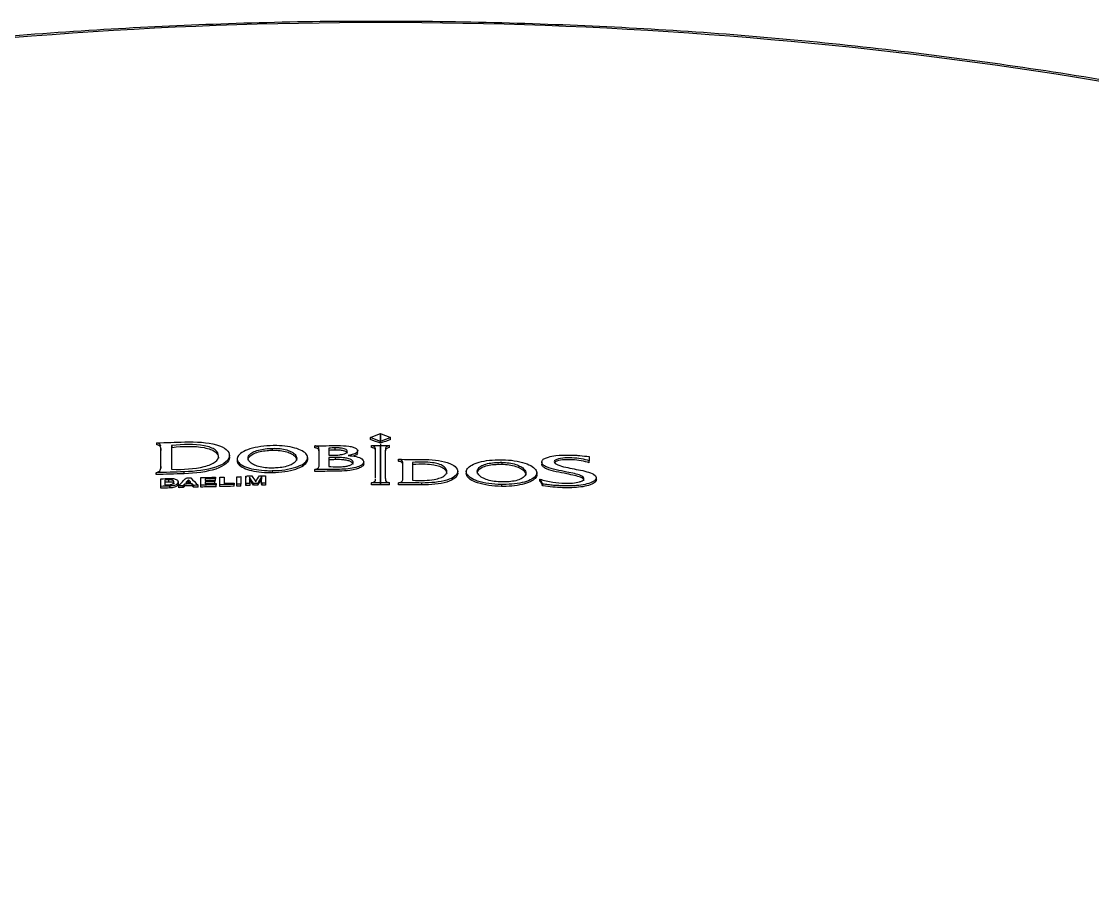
# Model space of a CAD drawing. Header units: millimetres. Extents: x 28 to 2974, y 8 to 3716.
# Drawn here: x 1153.4 to 1260.6, y 636.7 to 724.6 of the extents above; entities that cross this region are included whole.
import ezdxf

# ---------------------------------------------------------------- set-up
doc = ezdxf.new("R2010")
doc.units = ezdxf.units.MM
doc.layers.add('1LINE', color=7, linetype='CONTINUOUS')

msp = doc.modelspace()

# ---------------------------------------------------------------- linework, layer by layer
at = {"layer": '1LINE', "linetype": 'Continuous'}
for p, q in [((1189.35, 683.31), (1189.35, 683.12)), ((1166.97, 682.2), (1166.97, 682.39)), ((1168.49, 681.94), (1168.49, 682.12)), ((1182.78, 681.91), (1182.78, 682.1)), ((1182.78, 681.9), (1182.78, 682.09)), ((1188.34, 682.73), (1188.34, 682.92)), ((1188.44, 681.94), (1188.44, 682.13)), ((1188.44, 681.93), (1188.44, 682.12)), ((1189.35, 682.53), (1189.35, 682.35)), ((1189.35, 682.35), (1189.35, 682.53)), ((1189.35, 682.13), (1189.35, 681.94)), ((1190.27, 681.93), (1190.27, 682.12)), ((1190.37, 682.73), (1190.37, 682.92)), ((1167.36, 681.82), (1167.36, 681.63)), ((1178.55, 681.65), (1178.55, 681.84)), ((1183.2, 681.4), (1183.2, 681.59)), ((1184.83, 681.7), (1184.83, 681.89)), ((1188.86, 681.43), (1188.86, 681.62)), ((1175.01, 680.78), (1175.01, 680.6)), ((1182.07, 680.73), (1182.07, 680.91)), ((1183.2, 680.04), (1183.2, 680.23)), ((1184.86, 680.74), (1184.86, 680.93)), ((1191.17, 680.55), (1191.17, 680.74)), ((1191.17, 680.54), (1191.17, 680.73)), ((1201.49, 680.44), (1201.49, 680.25)), ((1210.26, 680.39), (1210.26, 680.58)), ((1166.9, 679.21), (1166.9, 679.4)), ((1169.7, 679.3), (1169.7, 679.49)), ((1171.37, 678.72), (1171.37, 678.91)), ((1173.26, 678.77), (1173.26, 678.96)), ((1174.97, 678.81), (1174.97, 679)), ((1175.86, 679.07), (1175.86, 678.88)), ((1177.45, 678.98), (1177.45, 678.79)), ((1177.84, 679.1), (1177.84, 678.92)), ((1178.52, 679.61), (1178.52, 679.42)), ((1182.78, 679.54), (1182.78, 679.73)), ((1182.78, 679.53), (1182.78, 679.72)), ((1197.94, 679.51), (1197.94, 679.32)), ((1205, 679.21), (1205, 679.4)), ((1167.36, 678.6), (1167.36, 678.79)), ((1167.36, 677.85), (1167.36, 678.03)), ((1168.17, 678.5), (1168.17, 678.69)), ((1168.25, 677.87), (1168.25, 678.06)), ((1169.16, 677.9), (1169.16, 678.09)), ((1169.6, 677.92), (1169.6, 678.1)), ((1169.74, 678.08), (1169.74, 678.26)), ((1170.13, 678.52), (1170.13, 678.7)), ((1170.5, 678.1), (1170.5, 678.29)), ((1170.63, 677.94), (1170.63, 678.13)), ((1171.1, 677.96), (1171.1, 678.15)), ((1171.37, 677.96), (1171.37, 678.15)), ((1172.76, 678.33), (1172.76, 678.52)), ((1172.85, 678.63), (1172.85, 678.81)), ((1172.9, 678), (1172.9, 678.19)), ((1173.26, 678.01), (1173.26, 678.2)), ((1174.71, 678.04), (1174.71, 678.23)), ((1174.97, 678.05), (1174.97, 678.24)), ((1175.39, 678.06), (1175.39, 678.25)), ((1175.87, 678.31), (1175.87, 678.12)), ((1176.26, 678.32), (1176.26, 678.13)), ((1176.64, 678.32), (1176.64, 678.14)), ((1177.06, 678.33), (1177.06, 678.15)), ((1177.46, 678.34), (1177.46, 678.15)), ((1177.84, 678.35), (1177.84, 678.16)), ((1188.44, 678.21), (1188.44, 678.39)), ((1188.44, 678.2), (1188.44, 678.38)), ((1189.35, 678.2), (1189.35, 678.38)), ((1189.35, 678.38), (1189.35, 678.2)), ((1190.27, 678.2), (1190.27, 678.38)), ((1191.17, 678.2), (1191.17, 678.39)), ((1191.17, 678.19), (1191.17, 678.38)), ((1193.48, 678.18), (1193.48, 678.37)), ((1201.46, 678.22), (1201.46, 678.03)), ((1205.32, 678.56), (1205.32, 678.75)), ((1205.62, 678.08), (1205.62, 678.26))]:
    msp.add_line(p, q, dxfattribs=at)
for points, knots in [([(1189.38, 724.57), (1187.87, 724.58), (1182.28, 724.58), (1172.8, 724.33), (1160.71, 723.76), (1148.77, 722.84), (1136.73, 721.57), (1124.77, 719.97), (1112.69, 718.01), (1100.6, 715.71), (1088.56, 713.07), (1076.58, 710.07), (1066.95, 707.43), (1061.35, 705.7), (1059.69, 705.18)], [0, 0, 0, 0, 0.034276, 0.127388, 0.216149, 0.310232, 0.400077, 0.492098, 0.585352, 0.678873, 0.772558, 0.866359, 0.960308, 1, 1, 1, 1]), ([(1189.38, 724.46), (1167.4, 724.46), (1145.49, 722.85), (1102.09, 716.34), (1080.74, 711.48), (1059.72, 705.08)], [0, 0, 0, 0, 0.5, 0.5, 1, 1, 1, 1]), ([(1319.07, 705.18), (1317.98, 705.53), (1312.88, 707.12), (1303.71, 709.66), (1291.61, 712.73), (1279.51, 715.43), (1267.38, 717.78), (1255.21, 719.79), (1243, 721.45), (1230.82, 722.77), (1218.78, 723.71), (1206.7, 724.3), (1196.94, 724.57), (1191.1, 724.57), (1189.38, 724.56)], [0, 0, 0, 0, 0.026069, 0.121761, 0.216642, 0.310582, 0.404369, 0.498186, 0.591779, 0.685045, 0.777462, 0.866949, 0.96066, 1, 1, 1, 1]), ([(1319.03, 705.08), (1298.01, 711.48), (1276.66, 716.34), (1233.26, 722.85), (1211.35, 724.46), (1189.38, 724.46)], [0, 0, 0, 0, 0.5, 0.5, 1, 1, 1, 1]), ([(1059.72, 705.08), (1058.73, 703.81), (1056.5, 700.95), (1051.76, 694.94), (1043.17, 684.03), (1031.94, 669.26), (1020.44, 653.19), (1011.16, 639.09), (1004.26, 627.24), (999.22, 617.69), (997.95, 612.06), (999.89, 609.14), (1002.25, 607.53), (1005.74, 606.45), (1010.4, 605.93), (1015.99, 605.18), (1024.95, 604.12), (1038.75, 602.87), (1056.42, 602.28), (1070.57, 602.28), (1079.29, 602.43), (1088.33, 602.57), (1100.43, 602.65), (1116.4, 602.66), (1130.69, 602.62), (1142.59, 602.57), (1152.74, 602.52), (1164.09, 602.48), (1176.67, 602.44), (1185.13, 602.42), (1189.38, 602.42)], [0, 0, 0, 0, 0.012507, 0.028169, 0.059983, 0.123214, 0.185248, 0.247141, 0.309619, 0.372607, 0.435239, 0.466362, 0.497482, 0.528744, 0.560227, 0.591849, 0.622902, 0.686811, 0.748464, 0.7798, 0.795457, 0.811186, 0.842678, 0.873857, 0.905195, 0.921072, 0.936872, 0.957903, 0.978899, 1, 1, 1, 1]), ([(1319.03, 705.08), (1321.48, 701.93), (1323.93, 698.82), (1328.9, 692.51), (1331.36, 689.39), (1338.51, 680.19), (1343.01, 674.26), (1351.21, 663.11), (1354.96, 657.86), (1361.78, 647.95), (1364.81, 643.32), (1370.12, 634.77), (1372.4, 630.84), (1376.33, 623.75), (1377.99, 620.59), (1380.11, 615.2), (1380.55, 613), (1379.77, 610.47), (1379.26, 609.76), (1377.97, 608.52), (1377.17, 607.99), (1375.19, 607.12), (1374.02, 606.77), (1371.27, 606.24), (1369.7, 606.08), (1364.56, 605.42), (1360.48, 604.88), (1350.9, 603.85), (1345.42, 603.36), (1335.96, 602.81), (1332.59, 602.66), (1325.52, 602.43), (1321.8, 602.35), (1314.02, 602.28), (1309.94, 602.29), (1301.42, 602.38), (1297.01, 602.48), (1287.74, 602.59), (1282.86, 602.62), (1272.73, 602.66), (1267.46, 602.66), (1256.51, 602.65), (1250.83, 602.63), (1239.07, 602.58), (1232.99, 602.55), (1220.78, 602.5), (1214.6, 602.48), (1202.1, 602.44), (1195.82, 602.42), (1189.38, 602.42)], [0, 0, 0, 0, 0.03125, 0.03125, 0.0625, 0.0625, 0.125, 0.125, 0.1875, 0.1875, 0.25, 0.25, 0.3125, 0.3125, 0.375, 0.375, 0.4375, 0.4375, 0.46875, 0.46875, 0.5, 0.5, 0.53125, 0.53125, 0.5625, 0.5625, 0.625, 0.625, 0.6875, 0.6875, 0.71875, 0.71875, 0.75, 0.75, 0.78125, 0.78125, 0.8125, 0.8125, 0.84375, 0.84375, 0.875, 0.875, 0.90625, 0.90625, 0.9375, 0.9375, 0.96875, 0.96875, 1, 1, 1, 1]), ([(1189.35, 683.31), (1189.35, 683.19), (1189.35, 683.08), (1189.35, 682.82), (1189.35, 682.68), (1189.35, 682.53)], [0, 0, 0, 0, 0.433746, 0.433746, 1, 1, 1, 1]), ([(1167.35, 682.05), (1167.34, 682.13), (1167.31, 682.21), (1167.2, 682.3), (1167.15, 682.33), (1167.06, 682.37), (1167.01, 682.38), (1166.97, 682.39)], [0, 0, 0, 0, 0.591036, 0.591036, 0.836372, 0.836372, 1, 1, 1, 1]), ([(1167.35, 681.86), (1167.34, 681.94), (1167.31, 682.02), (1167.2, 682.11), (1167.15, 682.14), (1167.06, 682.18), (1167.01, 682.19), (1166.97, 682.2)], [0, 0, 0, 0, 0.591035, 0.591035, 0.836372, 0.836372, 1, 1, 1, 1]), ([(1168.5, 679.75), (1169.58, 679.7), (1170.74, 679.78), (1172.16, 680.13), (1172.57, 680.29), (1173.06, 680.66), (1173.16, 680.88), (1173.13, 681.29), (1173.04, 681.5), (1172.57, 681.86), (1172.18, 682.01), (1170.73, 682.28), (1169.57, 682.25), (1168.49, 682.12)], [0, 0, 0, 0, 0.25, 0.25, 0.375, 0.375, 0.5, 0.5, 0.625, 0.625, 0.75, 0.75, 1, 1, 1, 1]), ([(1168.49, 681.94), (1169.57, 682.06), (1170.73, 682.09), (1172.17, 681.82), (1172.56, 681.67), (1173.04, 681.31), (1173.13, 681.1), (1173.14, 680.88), (1173.14, 680.87), (1173.14, 680.86)], [0, 0, 0, 0, 0.492074, 0.492074, 0.738111, 0.738111, 0.984148, 0.984148, 1, 1, 1, 1]), ([(1169.76, 682.48), (1170.89, 682.51), (1172.04, 682.45), (1173.82, 681.95), (1174.25, 681.53), (1174.22, 680.68), (1173.73, 680.25), (1171.98, 679.67), (1170.83, 679.52), (1169.7, 679.49)], [0, 0, 0, 0, 0.25, 0.25, 0.5, 0.5, 0.75, 0.75, 1, 1, 1, 1]), ([(1178.62, 682.11), (1178.2, 682.1), (1177.78, 682.07), (1176.99, 681.96), (1176.61, 681.88), (1175.97, 681.68), (1175.7, 681.56), (1175.29, 681.3), (1175.14, 681.16), (1175, 680.88), (1174.99, 680.75), (1175.09, 680.48), (1175.2, 680.35), (1175.53, 680.11), (1175.76, 680), (1176.29, 679.83), (1176.6, 679.76), (1177.27, 679.66), (1177.64, 679.62), (1178.18, 679.6), (1178.35, 679.6), (1178.52, 679.61)], [0, 0, 0, 0, 0.115378, 0.115378, 0.231104, 0.231104, 0.341418, 0.341418, 0.44667, 0.44667, 0.546926, 0.546926, 0.646641, 0.646641, 0.748851, 0.748851, 0.84894, 0.84894, 0.952649, 0.952649, 1, 1, 1, 1]), ([(1178.52, 679.61), (1178.94, 679.61), (1179.37, 679.65), (1180.16, 679.76), (1180.55, 679.84), (1181.18, 680.05), (1181.44, 680.17), (1181.82, 680.42), (1181.95, 680.56), (1182.08, 680.84), (1182.08, 680.98), (1181.96, 681.25), (1181.83, 681.38), (1181.48, 681.62), (1181.25, 681.72), (1180.71, 681.9), (1180.39, 681.97), (1179.71, 682.07), (1179.34, 682.1), (1178.85, 682.11), (1178.74, 682.11), (1178.62, 682.11)], [0, 0, 0, 0, 0.11815, 0.11815, 0.236578, 0.236578, 0.348788, 0.348788, 0.453288, 0.453288, 0.557651, 0.557651, 0.659437, 0.659437, 0.760644, 0.760644, 0.863014, 0.863014, 0.967801, 0.967801, 1, 1, 1, 1]), ([(1183.2, 681.59), (1183.2, 681.66), (1183.21, 681.74), (1183.19, 681.85), (1183.17, 681.9), (1183.11, 681.97), (1183.08, 681.99), (1183, 682.03), (1182.96, 682.05), (1182.87, 682.07), (1182.83, 682.08), (1182.78, 682.09)], [0, 0, 0, 0, 0.385661, 0.385661, 0.629022, 0.629022, 0.778278, 0.778278, 0.902066, 0.902066, 1, 1, 1, 1]), ([(1185.06, 682.12), (1185.45, 682.12), (1185.84, 682.1), (1186.34, 682.03), (1186.48, 682), (1186.73, 681.93), (1186.83, 681.88), (1186.98, 681.79), (1187.03, 681.74), (1187.08, 681.64), (1187.08, 681.59), (1187.05, 681.49), (1187.02, 681.44), (1186.9, 681.35), (1186.83, 681.31), (1186.61, 681.23), (1186.45, 681.19), (1186.23, 681.14), (1186.17, 681.13), (1186.11, 681.12)], [0, 0, 0, 0, 0.263246, 0.263246, 0.368098, 0.368098, 0.474479, 0.474479, 0.568753, 0.568753, 0.657335, 0.657335, 0.744717, 0.744717, 0.832187, 0.832187, 0.956756, 0.956756, 1, 1, 1, 1]), ([(1188.86, 681.62), (1188.86, 681.69), (1188.87, 681.76), (1188.85, 681.88), (1188.83, 681.92), (1188.77, 681.99), (1188.74, 682.02), (1188.66, 682.06), (1188.62, 682.08), (1188.53, 682.1), (1188.48, 682.11), (1188.44, 682.12)], [0, 0, 0, 0, 0.382611, 0.382611, 0.631247, 0.631247, 0.778446, 0.778446, 0.901443, 0.901443, 1, 1, 1, 1]), ([(1190.27, 682.12), (1190.21, 682.11), (1190.16, 682.1), (1190.06, 682.07), (1190.02, 682.05), (1189.95, 682), (1189.91, 681.97), (1189.86, 681.88), (1189.85, 681.83), (1189.84, 681.72), (1189.84, 681.67), (1189.84, 681.62)], [0, 0, 0, 0, 0.122389, 0.122389, 0.244539, 0.244539, 0.429473, 0.429473, 0.712111, 0.712111, 1, 1, 1, 1]), ([(1178.57, 679.86), (1178.32, 679.86), (1178.06, 679.87), (1177.58, 679.93), (1177.35, 679.97), (1176.95, 680.08), (1176.77, 680.15), (1176.47, 680.31), (1176.34, 680.41), (1176.15, 680.62), (1176.1, 680.74), (1176.11, 680.99), (1176.17, 681.13), (1176.4, 681.34), (1176.53, 681.43), (1176.87, 681.59), (1177.08, 681.65), (1177.52, 681.75), (1177.76, 681.79), (1178.18, 681.83), (1178.37, 681.84), (1178.55, 681.84)], [0, 0, 0, 0, 0.095315, 0.095315, 0.190864, 0.190864, 0.285274, 0.285274, 0.393687, 0.393687, 0.515199, 0.515199, 0.643675, 0.643675, 0.740954, 0.740954, 0.838742, 0.838742, 0.931366, 0.931366, 1, 1, 1, 1]), ([(1176.11, 680.66), (1176.11, 680.67), (1176.11, 680.67), (1176.11, 680.81), (1176.17, 680.94), (1176.4, 681.15), (1176.53, 681.24), (1176.87, 681.4), (1177.08, 681.47), (1177.52, 681.57), (1177.76, 681.6), (1178.18, 681.64), (1178.37, 681.65), (1178.55, 681.65)], [0, 0, 0, 0, 0.010187, 0.010187, 0.272494, 0.272494, 0.471108, 0.471108, 0.670762, 0.670762, 0.859871, 0.859871, 1, 1, 1, 1]), ([(1178.55, 681.84), (1178.8, 681.85), (1179.06, 681.84), (1179.54, 681.78), (1179.77, 681.74), (1180.15, 681.62), (1180.32, 681.56), (1180.61, 681.4), (1180.73, 681.31), (1180.91, 681.09), (1180.96, 680.97), (1180.97, 680.72), (1180.92, 680.58), (1180.7, 680.36), (1180.57, 680.27), (1180.24, 680.12), (1180.03, 680.05), (1179.6, 679.95), (1179.37, 679.92), (1178.94, 679.88), (1178.76, 679.87), (1178.57, 679.86)], [0, 0, 0, 0, 0.095016, 0.095016, 0.190531, 0.190531, 0.281745, 0.281745, 0.385332, 0.385332, 0.506884, 0.506884, 0.644648, 0.644648, 0.741284, 0.741284, 0.838443, 0.838443, 0.930309, 0.930309, 1, 1, 1, 1]), ([(1178.55, 681.65), (1178.8, 681.66), (1179.06, 681.65), (1179.54, 681.59), (1179.77, 681.55), (1180.15, 681.44), (1180.32, 681.37), (1180.61, 681.21), (1180.73, 681.12), (1180.91, 680.91), (1180.96, 680.79), (1180.97, 680.66), (1180.97, 680.65), (1180.97, 680.65)], [0, 0, 0, 0, 0.185568, 0.185568, 0.372112, 0.372112, 0.550255, 0.550255, 0.752564, 0.752564, 0.989958, 0.989958, 1, 1, 1, 1]), ([(1183.2, 681.4), (1183.2, 681.47), (1183.21, 681.55), (1183.19, 681.66), (1183.17, 681.71), (1183.11, 681.78), (1183.08, 681.8), (1183, 681.84), (1182.96, 681.86), (1182.87, 681.88), (1182.83, 681.89), (1182.78, 681.9)], [0, 0, 0, 0, 0.385661, 0.385661, 0.629022, 0.629022, 0.778278, 0.778278, 0.902066, 0.902066, 1, 1, 1, 1]), ([(1186.11, 681.12), (1186.67, 681.08), (1187.22, 680.97), (1187.76, 680.6), (1187.73, 680.35), (1187.16, 679.98), (1186.65, 679.85), (1185.56, 679.73), (1184.98, 679.73), (1184.41, 679.73)], [0, 0, 0, 0, 0.25, 0.25, 0.5, 0.5, 0.75, 0.75, 1, 1, 1, 1]), ([(1184.5, 681.15), (1184.77, 681.15), (1185.03, 681.16), (1185.39, 681.21), (1185.51, 681.23), (1185.71, 681.28), (1185.8, 681.31), (1185.93, 681.38), (1185.97, 681.41), (1186.02, 681.47), (1186.03, 681.51), (1186.02, 681.58), (1186.01, 681.62), (1185.94, 681.69), (1185.88, 681.73), (1185.75, 681.78), (1185.68, 681.81), (1185.5, 681.85), (1185.4, 681.86), (1185.18, 681.89), (1185.05, 681.89), (1184.89, 681.89), (1184.86, 681.89), (1184.83, 681.89)], [0, 0, 0, 0, 0.210245, 0.210245, 0.306141, 0.306141, 0.403763, 0.403763, 0.474521, 0.474521, 0.544882, 0.544882, 0.625984, 0.625984, 0.711549, 0.711549, 0.789183, 0.789183, 0.874725, 0.874725, 0.975442, 0.975442, 1, 1, 1, 1]), ([(1184.83, 681.7), (1184.96, 681.71), (1185.1, 681.7), (1185.36, 681.68), (1185.5, 681.66), (1185.7, 681.61), (1185.78, 681.59), (1185.91, 681.52), (1185.96, 681.49), (1186.01, 681.42), (1186.03, 681.38), (1186.03, 681.35)], [0, 0, 0, 0, 0.228053, 0.228053, 0.475806, 0.475806, 0.657325, 0.657325, 0.839822, 0.839822, 1, 1, 1, 1]), ([(1187.07, 681.41), (1187.08, 681.39), (1187.07, 681.37), (1187.05, 681.3), (1187.02, 681.25), (1186.9, 681.16), (1186.83, 681.12), (1186.7, 681.07), (1186.66, 681.06), (1186.62, 681.05)], [0, 0, 0, 0, 0.152319, 0.152319, 0.505308, 0.505308, 0.858653, 0.858653, 1, 1, 1, 1]), ([(1188.86, 681.43), (1188.86, 681.5), (1188.87, 681.57), (1188.85, 681.69), (1188.83, 681.74), (1188.77, 681.81), (1188.74, 681.83), (1188.66, 681.87), (1188.62, 681.89), (1188.53, 681.91), (1188.48, 681.92), (1188.44, 681.93)], [0, 0, 0, 0, 0.382612, 0.382612, 0.631247, 0.631247, 0.778446, 0.778446, 0.901443, 0.901443, 1, 1, 1, 1]), ([(1190.27, 681.93), (1190.21, 681.92), (1190.16, 681.91), (1190.06, 681.88), (1190.02, 681.86), (1189.95, 681.81), (1189.91, 681.78), (1189.86, 681.69), (1189.85, 681.64), (1189.84, 681.57), (1189.84, 681.55), (1189.84, 681.53)], [0, 0, 0, 0, 0.150424, 0.150424, 0.300553, 0.300553, 0.527849, 0.527849, 0.875227, 0.875227, 1, 1, 1, 1]), ([(1205.32, 678.75), (1205.71, 678.63), (1206.15, 678.53), (1207, 678.4), (1207.41, 678.36), (1208.07, 678.34), (1208.33, 678.35), (1208.83, 678.39), (1209.07, 678.43), (1209.38, 678.51), (1209.48, 678.55), (1209.63, 678.63), (1209.68, 678.68), (1209.73, 678.77), (1209.73, 678.82), (1209.7, 678.91), (1209.66, 678.96), (1209.54, 679.05), (1209.46, 679.09), (1209.21, 679.2), (1209, 679.26), (1208.54, 679.37), (1208.28, 679.42), (1207.66, 679.54), (1207.3, 679.61), (1206.6, 679.77), (1206.25, 679.86), (1205.84, 680.04), (1205.72, 680.11), (1205.56, 680.26), (1205.52, 680.34), (1205.49, 680.49), (1205.51, 680.57), (1205.61, 680.71), (1205.69, 680.78), (1205.9, 680.88), (1206.03, 680.93), (1206.39, 681.03), (1206.65, 681.08), (1207.35, 681.16), (1207.82, 681.17), (1208.35, 681.16), (1208.41, 681.16), (1208.5, 681.16), (1208.53, 681.16), (1208.62, 681.16), (1208.69, 681.16), (1208.81, 681.15), (1208.87, 681.15), (1209.05, 681.14), (1209.18, 681.13), (1209.63, 681.09), (1209.95, 681.06), (1210.26, 681.01)], [0, 0, 0, 0, 0.084804, 0.084804, 0.1548, 0.1548, 0.199847, 0.199847, 0.245117, 0.245117, 0.269096, 0.269096, 0.293383, 0.293383, 0.314355, 0.314355, 0.336875, 0.336875, 0.358702, 0.358702, 0.400893, 0.400893, 0.449686, 0.449686, 0.517541, 0.517541, 0.586696, 0.586696, 0.62249, 0.62249, 0.658362, 0.658362, 0.694094, 0.694094, 0.725827, 0.725827, 0.757423, 0.757423, 0.805809, 0.805809, 0.885961, 0.885961, 0.896464, 0.896464, 0.901715, 0.901715, 0.912218, 0.912218, 0.922721, 0.922721, 0.94374, 0.94374, 1, 1, 1, 1]), ([(1166.9, 679.4), (1167, 679.44), (1167.09, 679.48), (1167.23, 679.57), (1167.28, 679.62), (1167.38, 679.78), (1167.36, 679.9), (1167.36, 680.02)], [0, 0, 0, 0, 0.22754, 0.22754, 0.455274, 0.455274, 1, 1, 1, 1]), ([(1174.24, 680.94), (1174.24, 680.93), (1174.24, 680.93), (1174.22, 680.49), (1173.73, 680.06), (1171.98, 679.48), (1170.83, 679.33), (1169.7, 679.3)], [0, 0, 0, 0, 0.010016, 0.010016, 0.505008, 0.505008, 1, 1, 1, 1]), ([(1175.01, 680.6), (1175.01, 680.54), (1175.02, 680.48), (1175.09, 680.29), (1175.2, 680.16), (1175.53, 679.93), (1175.76, 679.82), (1176.29, 679.64), (1176.6, 679.57), (1177.27, 679.47), (1177.64, 679.43), (1178.18, 679.42), (1178.35, 679.41), (1178.52, 679.42)], [0, 0, 0, 0, 0.087164, 0.087164, 0.288065, 0.288065, 0.493995, 0.493995, 0.69565, 0.69565, 0.904598, 0.904598, 1, 1, 1, 1]), ([(1178.52, 679.42), (1178.94, 679.42), (1179.37, 679.46), (1180.16, 679.57), (1180.55, 679.66), (1181.18, 679.86), (1181.44, 679.98), (1181.82, 680.24), (1181.95, 680.37), (1182.05, 680.58), (1182.07, 680.65), (1182.07, 680.72)], [0, 0, 0, 0, 0.233231, 0.233231, 0.467011, 0.467011, 0.688516, 0.688516, 0.8948, 0.8948, 1, 1, 1, 1]), ([(1182.78, 679.73), (1182.84, 679.74), (1182.89, 679.75), (1182.98, 679.78), (1183.02, 679.8), (1183.1, 679.85), (1183.13, 679.88), (1183.19, 679.96), (1183.2, 680.02), (1183.21, 680.12), (1183.2, 680.17), (1183.2, 680.23)], [0, 0, 0, 0, 0.122851, 0.122851, 0.24553, 0.24553, 0.429168, 0.429168, 0.711979, 0.711979, 1, 1, 1, 1]), ([(1187.68, 680.29), (1187.68, 680.23), (1187.65, 680.16), (1187.54, 680.04), (1187.45, 679.98), (1187.22, 679.86), (1187.07, 679.8), (1186.72, 679.7), (1186.51, 679.66), (1185.95, 679.58), (1185.59, 679.56), (1184.96, 679.54), (1184.68, 679.54), (1184.41, 679.54)], [0, 0, 0, 0, 0.118298, 0.118298, 0.247354, 0.247354, 0.390167, 0.390167, 0.557089, 0.557089, 0.809038, 0.809038, 1, 1, 1, 1]), ([(1185.02, 679.99), (1185.21, 679.99), (1185.39, 679.99), (1185.73, 680.02), (1185.88, 680.04), (1186.13, 680.09), (1186.24, 680.12), (1186.41, 680.19), (1186.48, 680.23), (1186.57, 680.32), (1186.6, 680.36), (1186.62, 680.46), (1186.61, 680.51), (1186.56, 680.6), (1186.51, 680.65), (1186.38, 680.73), (1186.29, 680.76), (1186.07, 680.83), (1185.93, 680.86), (1185.56, 680.91), (1185.33, 680.93), (1185.02, 680.93), (1184.94, 680.93), (1184.86, 680.93)], [0, 0, 0, 0, 0.116275, 0.116275, 0.216886, 0.216886, 0.297802, 0.297802, 0.379216, 0.379216, 0.454192, 0.454192, 0.541373, 0.541373, 0.620044, 0.620044, 0.698592, 0.698592, 0.803023, 0.803023, 0.949048, 0.949048, 1, 1, 1, 1]), ([(1184.86, 680.74), (1185.12, 680.75), (1185.39, 680.74), (1185.8, 680.69), (1185.96, 680.67), (1186.21, 680.6), (1186.31, 680.57), (1186.47, 680.49), (1186.53, 680.44), (1186.6, 680.35), (1186.61, 680.31), (1186.61, 680.27)], [0, 0, 0, 0, 0.321812, 0.321812, 0.530596, 0.530596, 0.696479, 0.696479, 0.863659, 0.863659, 1, 1, 1, 1]), ([(1191.59, 680.24), (1191.59, 680.31), (1191.6, 680.37), (1191.58, 680.5), (1191.56, 680.56), (1191.46, 680.64), (1191.43, 680.66), (1191.35, 680.69), (1191.3, 680.71), (1191.22, 680.72), (1191.19, 680.72), (1191.17, 680.73)], [0, 0, 0, 0, 0.347472, 0.347472, 0.702826, 0.702826, 0.822347, 0.822347, 0.943259, 0.943259, 1, 1, 1, 1]), ([(1191.59, 680.06), (1191.59, 680.12), (1191.6, 680.18), (1191.58, 680.31), (1191.56, 680.38), (1191.46, 680.45), (1191.43, 680.47), (1191.35, 680.5), (1191.3, 680.52), (1191.22, 680.53), (1191.19, 680.54), (1191.17, 680.54)], [0, 0, 0, 0, 0.347472, 0.347472, 0.702826, 0.702826, 0.822347, 0.822347, 0.943259, 0.943259, 1, 1, 1, 1]), ([(1191.59, 678.95), (1191.59, 679.13), (1191.59, 679.31), (1191.59, 679.74), (1191.59, 679.99), (1191.59, 680.24)], [0, 0, 0, 0, 0.417284, 0.417284, 1, 1, 1, 1]), ([(1192.57, 678.66), (1192.96, 678.62), (1193.38, 678.62), (1194.1, 678.65), (1194.43, 678.68), (1194.95, 678.77), (1195.17, 678.82), (1195.52, 678.95), (1195.67, 679.03), (1195.87, 679.19), (1195.93, 679.28), (1196.01, 679.5), (1195.99, 679.65), (1195.86, 679.88), (1195.77, 679.98), (1195.52, 680.14), (1195.35, 680.22), (1194.97, 680.32), (1194.78, 680.37), (1194.26, 680.44), (1193.92, 680.46), (1193.25, 680.47), (1192.9, 680.46), (1192.57, 680.43)], [0, 0, 0, 0, 0.123966, 0.123966, 0.225839, 0.225839, 0.303185, 0.303185, 0.381069, 0.381069, 0.452254, 0.452254, 0.570793, 0.570793, 0.647806, 0.647806, 0.725862, 0.725862, 0.792437, 0.792437, 0.894978, 0.894978, 1, 1, 1, 1]), ([(1192.57, 680.25), (1192.98, 680.28), (1193.41, 680.29), (1194.12, 680.26), (1194.41, 680.23), (1194.89, 680.15), (1195.09, 680.11), (1195.43, 679.99), (1195.57, 679.92), (1195.81, 679.75), (1195.89, 679.65), (1195.97, 679.48), (1195.99, 679.4), (1195.99, 679.32)], [0, 0, 0, 0, 0.25529, 0.25529, 0.433883, 0.433883, 0.571368, 0.571368, 0.709461, 0.709461, 0.875256, 0.875256, 1, 1, 1, 1]), ([(1193.52, 680.73), (1194.42, 680.72), (1195.34, 680.64), (1196.75, 680.2), (1197.1, 679.85), (1197.07, 679.19), (1196.69, 678.86), (1195.29, 678.45), (1194.38, 678.37), (1193.48, 678.37)], [0, 0, 0, 0, 0.25, 0.25, 0.5, 0.5, 0.75, 0.75, 1, 1, 1, 1]), ([(1201.46, 678.22), (1201.03, 678.23), (1200.6, 678.26), (1199.79, 678.38), (1199.41, 678.46), (1198.78, 678.67), (1198.53, 678.79), (1198.17, 679.04), (1198.05, 679.17), (1197.93, 679.44), (1197.93, 679.58), (1198.06, 679.84), (1198.18, 679.97), (1198.54, 680.2), (1198.77, 680.31), (1199.31, 680.48), (1199.64, 680.56), (1200.34, 680.66), (1200.73, 680.69), (1201.26, 680.7), (1201.41, 680.7), (1201.56, 680.69)], [0, 0, 0, 0, 0.118383, 0.118383, 0.237277, 0.237277, 0.346127, 0.346127, 0.445729, 0.445729, 0.547998, 0.547998, 0.648364, 0.648364, 0.747525, 0.747525, 0.852141, 0.852141, 0.960021, 0.960021, 1, 1, 1, 1]), ([(1201.51, 678.48), (1201.25, 678.48), (1200.99, 678.5), (1200.51, 678.57), (1200.28, 678.62), (1199.89, 678.74), (1199.71, 678.82), (1199.4, 678.99), (1199.27, 679.09), (1199.09, 679.31), (1199.04, 679.43), (1199.05, 679.68), (1199.11, 679.81), (1199.33, 680.01), (1199.47, 680.1), (1199.8, 680.24), (1200.01, 680.3), (1200.46, 680.38), (1200.7, 680.41), (1201.12, 680.44), (1201.3, 680.44), (1201.49, 680.44)], [0, 0, 0, 0, 0.095379, 0.095379, 0.190988, 0.190988, 0.285528, 0.285528, 0.394154, 0.394154, 0.515902, 0.515902, 0.644496, 0.644496, 0.741525, 0.741525, 0.839054, 0.839054, 0.931534, 0.931534, 1, 1, 1, 1]), ([(1199.04, 679.35), (1199.04, 679.35), (1199.04, 679.36), (1199.05, 679.49), (1199.11, 679.62), (1199.33, 679.82), (1199.47, 679.91), (1199.8, 680.05), (1200.01, 680.11), (1200.46, 680.2), (1200.7, 680.22), (1201.12, 680.25), (1201.3, 680.25), (1201.49, 680.25)], [0, 0, 0, 0, 0.011159, 0.011159, 0.273831, 0.273831, 0.472027, 0.472027, 0.671243, 0.671243, 0.860148, 0.860148, 1, 1, 1, 1]), ([(1201.56, 680.69), (1201.96, 680.69), (1202.37, 680.66), (1203.14, 680.54), (1203.51, 680.46), (1204.11, 680.26), (1204.36, 680.14), (1204.74, 679.9), (1204.87, 679.76), (1205.01, 679.49), (1205.02, 679.35), (1204.91, 679.09), (1204.8, 678.96), (1204.47, 678.73), (1204.24, 678.62), (1203.7, 678.44), (1203.38, 678.37), (1202.69, 678.27), (1202.32, 678.24), (1201.78, 678.22), (1201.62, 678.22), (1201.46, 678.22)], [0, 0, 0, 0, 0.113584, 0.113584, 0.227748, 0.227748, 0.334065, 0.334065, 0.436575, 0.436575, 0.538426, 0.538426, 0.639662, 0.639662, 0.743482, 0.743482, 0.848255, 0.848255, 0.955944, 0.955944, 1, 1, 1, 1]), ([(1201.49, 680.44), (1201.74, 680.43), (1202, 680.41), (1202.47, 680.34), (1202.7, 680.29), (1203.09, 680.17), (1203.26, 680.09), (1203.55, 679.93), (1203.67, 679.83), (1203.85, 679.61), (1203.9, 679.49), (1203.91, 679.24), (1203.85, 679.1), (1203.63, 678.89), (1203.5, 678.81), (1203.17, 678.67), (1202.97, 678.61), (1202.53, 678.53), (1202.3, 678.5), (1201.88, 678.48), (1201.69, 678.47), (1201.51, 678.48)], [0, 0, 0, 0, 0.095173, 0.095173, 0.190841, 0.190841, 0.282273, 0.282273, 0.38609, 0.38609, 0.507841, 0.507841, 0.645582, 0.645582, 0.741948, 0.741948, 0.838822, 0.838822, 0.930568, 0.930568, 1, 1, 1, 1]), ([(1201.49, 680.25), (1201.74, 680.24), (1202, 680.22), (1202.47, 680.15), (1202.7, 680.1), (1203.09, 679.98), (1203.26, 679.91), (1203.55, 679.74), (1203.67, 679.64), (1203.85, 679.43), (1203.9, 679.3), (1203.9, 679.18), (1203.9, 679.18), (1203.9, 679.17)], [0, 0, 0, 0, 0.185811, 0.185811, 0.372588, 0.372588, 0.551094, 0.551094, 0.753782, 0.753782, 0.991482, 0.991482, 1, 1, 1, 1]), ([(1209.73, 678.62), (1209.73, 678.64), (1209.72, 678.66), (1209.7, 678.73), (1209.66, 678.77), (1209.54, 678.86), (1209.46, 678.9), (1209.21, 679.01), (1209, 679.07), (1208.54, 679.18), (1208.28, 679.23), (1207.66, 679.36), (1207.3, 679.42), (1206.6, 679.58), (1206.25, 679.67), (1205.84, 679.85), (1205.72, 679.92), (1205.56, 680.07), (1205.52, 680.15), (1205.5, 680.24), (1205.5, 680.25), (1205.5, 680.25)], [0, 0, 0, 0, 0.026112, 0.026112, 0.089052, 0.089052, 0.150061, 0.150061, 0.267983, 0.267983, 0.404358, 0.404358, 0.59401, 0.59401, 0.787299, 0.787299, 0.887341, 0.887341, 0.987602, 0.987602, 1, 1, 1, 1]), ([(1210.26, 680.58), (1209.78, 680.75), (1209.16, 680.85), (1208.21, 680.9), (1207.9, 680.89), (1207.3, 680.83), (1207.01, 680.77), (1206.71, 680.57), (1206.71, 680.44), (1206.98, 680.21), (1207.23, 680.13), (1208.02, 679.91), (1208.61, 679.81), (1209.74, 679.58), (1210.31, 679.45), (1211.05, 679.04), (1211.04, 678.78), (1210.49, 678.39), (1209.99, 678.24), (1208.85, 678.08), (1208.22, 678.06), (1207.6, 678.08)], [0, 0, 0, 0, 0.125, 0.125, 0.1875, 0.1875, 0.25, 0.25, 0.3125, 0.3125, 0.375, 0.375, 0.5, 0.5, 0.625, 0.625, 0.75, 0.75, 0.875, 0.875, 1, 1, 1, 1]), ([(1210.26, 680.39), (1209.78, 680.56), (1209.16, 680.66), (1208.21, 680.71), (1207.89, 680.71), (1207.29, 680.65), (1207.01, 680.58), (1206.84, 680.47), (1206.83, 680.46), (1206.81, 680.44)], [0, 0, 0, 0, 0.484947, 0.484947, 0.727421, 0.727421, 0.969894, 0.969894, 1, 1, 1, 1]), ([(1168.25, 678.82), (1168.38, 678.82), (1168.51, 678.82), (1168.7, 678.8), (1168.76, 678.78), (1168.88, 678.75), (1168.93, 678.72), (1169.02, 678.67), (1169.05, 678.63), (1169.1, 678.54), (1169.11, 678.47), (1169.07, 678.35), (1169.02, 678.3), (1168.92, 678.21), (1168.88, 678.19), (1168.76, 678.14), (1168.69, 678.12), (1168.54, 678.09), (1168.47, 678.08), (1168.35, 678.07), (1168.3, 678.06), (1168.25, 678.06)], [0, 0, 0, 0, 0.13223, 0.13223, 0.203565, 0.203565, 0.291523, 0.291523, 0.383168, 0.383168, 0.559211, 0.559211, 0.707968, 0.707968, 0.791909, 0.791909, 0.877125, 0.877125, 0.951156, 0.951156, 1, 1, 1, 1]), ([(1189.84, 678.88), (1189.84, 678.81), (1189.84, 678.74), (1189.86, 678.63), (1189.88, 678.58), (1189.94, 678.51), (1189.97, 678.49), (1190.05, 678.45), (1190.1, 678.43), (1190.18, 678.41), (1190.22, 678.4), (1190.27, 678.39)], [0, 0, 0, 0, 0.39021, 0.39021, 0.634028, 0.634028, 0.784268, 0.784268, 0.907828, 0.907828, 1, 1, 1, 1]), ([(1191.17, 678.39), (1191.25, 678.41), (1191.33, 678.44), (1191.46, 678.5), (1191.5, 678.53), (1191.59, 678.64), (1191.59, 678.71), (1191.59, 678.84), (1191.59, 678.9), (1191.59, 678.95)], [0, 0, 0, 0, 0.187153, 0.187153, 0.37611, 0.37611, 0.72267, 0.72267, 1, 1, 1, 1]), ([(1197.09, 679.35), (1197.09, 679.35), (1197.09, 679.34), (1197.07, 679), (1196.69, 678.67), (1195.29, 678.26), (1194.38, 678.18), (1193.48, 678.18)], [0, 0, 0, 0, 0.009924, 0.009924, 0.504962, 0.504962, 1, 1, 1, 1]), ([(1201.46, 678.03), (1201.03, 678.04), (1200.6, 678.07), (1199.79, 678.19), (1199.41, 678.28), (1198.78, 678.48), (1198.53, 678.6), (1198.17, 678.85), (1198.05, 678.98), (1197.96, 679.18), (1197.94, 679.25), (1197.94, 679.32)], [0, 0, 0, 0, 0.238668, 0.238668, 0.478366, 0.478366, 0.697815, 0.697815, 0.898618, 0.898618, 1, 1, 1, 1]), ([(1205, 679.21), (1205, 679.15), (1204.99, 679.09), (1204.91, 678.9), (1204.8, 678.77), (1204.47, 678.54), (1204.24, 678.43), (1203.7, 678.26), (1203.38, 678.18), (1202.69, 678.08), (1202.32, 678.05), (1201.78, 678.03), (1201.62, 678.03), (1201.46, 678.03)], [0, 0, 0, 0, 0.089236, 0.089236, 0.288991, 0.288991, 0.493846, 0.493846, 0.700581, 0.700581, 0.913071, 0.913071, 1, 1, 1, 1]), ([(1168.17, 678.19), (1168.23, 678.19), (1168.28, 678.2), (1168.38, 678.21), (1168.42, 678.22), (1168.49, 678.24), (1168.52, 678.26), (1168.58, 678.29), (1168.6, 678.32), (1168.65, 678.38), (1168.66, 678.43), (1168.66, 678.52), (1168.65, 678.55), (1168.61, 678.61), (1168.59, 678.62), (1168.56, 678.64), (1168.53, 678.65), (1168.48, 678.67), (1168.46, 678.67), (1168.38, 678.69), (1168.32, 678.69), (1168.24, 678.69), (1168.21, 678.69), (1168.17, 678.69)], [0, 0, 0, 0, 0.086193, 0.086193, 0.15627, 0.15627, 0.22658, 0.22658, 0.328334, 0.328334, 0.523884, 0.523884, 0.689986, 0.689986, 0.759387, 0.759387, 0.812188, 0.812188, 0.864874, 0.864874, 0.948066, 0.948066, 1, 1, 1, 1]), ([(1168.17, 678.5), (1168.24, 678.5), (1168.31, 678.5), (1168.41, 678.49), (1168.44, 678.49), (1168.51, 678.48), (1168.53, 678.47), (1168.58, 678.44), (1168.6, 678.42), (1168.65, 678.37), (1168.66, 678.33), (1168.66, 678.29), (1168.66, 678.29), (1168.66, 678.28)], [0, 0, 0, 0, 0.219325, 0.219325, 0.341796, 0.341796, 0.466201, 0.466201, 0.637505, 0.637505, 0.994002, 0.994002, 1, 1, 1, 1]), ([(1169.09, 678.34), (1169.1, 678.3), (1169.1, 678.26), (1169.07, 678.16), (1169.02, 678.11), (1168.92, 678.03), (1168.88, 678), (1168.76, 677.95), (1168.69, 677.93), (1168.54, 677.9), (1168.47, 677.89), (1168.35, 677.88), (1168.3, 677.88), (1168.25, 677.87)], [0, 0, 0, 0, 0.194084, 0.194084, 0.466064, 0.466064, 0.619537, 0.619537, 0.775342, 0.775342, 0.910696, 0.910696, 1, 1, 1, 1]), ([(1188.44, 678.39), (1188.49, 678.4), (1188.55, 678.41), (1188.64, 678.44), (1188.68, 678.46), (1188.75, 678.5), (1188.79, 678.53), (1188.84, 678.62), (1188.86, 678.67), (1188.86, 678.74), (1188.86, 678.76), (1188.86, 678.78)], [0, 0, 0, 0, 0.146954, 0.146954, 0.293714, 0.293714, 0.511987, 0.511987, 0.867663, 0.867663, 1, 1, 1, 1]), ([(1207.6, 678.08), (1207.56, 678.09), (1207.52, 678.09), (1207.39, 678.09), (1207.3, 678.1), (1207.03, 678.11), (1206.85, 678.12), (1206.5, 678.15), (1206.32, 678.17), (1205.97, 678.21), (1205.79, 678.24), (1205.62, 678.26)], [0, 0, 0, 0, 0.055686, 0.055686, 0.190403, 0.190403, 0.460195, 0.460195, 0.730058, 0.730058, 1, 1, 1, 1]), ([(1210.97, 678.69), (1210.96, 678.59), (1210.89, 678.48), (1210.48, 678.19), (1209.98, 678.05), (1208.84, 677.89), (1208.21, 677.88), (1207.59, 677.9)], [0, 0, 0, 0, 0.18684, 0.18684, 0.59342, 0.59342, 1, 1, 1, 1])]:
    msp.add_open_spline(points, degree=3, knots=knots, dxfattribs=at)
for points, degree in [([(1188.34, 682.92), (1188.68, 683.05), (1189.01, 683.18), (1189.35, 683.31)], 3), ([(1189.35, 682.53), (1189.35, 682.79), (1189.35, 683.05), (1189.35, 683.31)], 3), ([(1189.35, 683.31), (1189.69, 683.18), (1190.03, 683.05), (1190.37, 682.92)], 3), ([(1166.97, 682.39), (1167.9, 682.42), (1168.83, 682.45), (1169.76, 682.48)], 3), ([(1168.49, 682.12), (1168.48, 682.12), (1168.46, 682.12), (1168.44, 682.12)], 3), ([(1168.44, 682.12), (1168.44, 681.32), (1168.44, 680.53), (1168.44, 679.75)], 3), ([(1182.78, 682.1), (1183.54, 682.1), (1184.3, 682.11), (1185.06, 682.12)], 3), ([(1182.78, 682.09), (1182.78, 682.09), (1182.78, 682.09), (1182.78, 682.1)], 3), ([(1189.35, 682.53), (1189.01, 682.66), (1188.68, 682.79), (1188.34, 682.92)], 3), ([(1189.35, 682.35), (1189.01, 682.47), (1188.68, 682.6), (1188.34, 682.73)], 3), ([(1188.44, 682.12), (1188.44, 682.12), (1188.44, 682.12), (1188.44, 682.13)], 3), ([(1188.44, 682.13), (1188.74, 682.13), (1189.05, 682.13), (1189.35, 682.13)], 3), ([(1190.37, 682.92), (1190.03, 682.79), (1189.69, 682.66), (1189.35, 682.53)], 3), ([(1190.37, 682.73), (1190.03, 682.6), (1189.69, 682.47), (1189.35, 682.35)], 3), ([(1189.35, 682.13), (1189.66, 682.13), (1189.96, 682.13), (1190.27, 682.13)], 3), ([(1189.35, 682.13), (1189.35, 680.86), (1189.35, 679.62), (1189.35, 678.38)], 3), ([(1189.35, 678.38), (1189.35, 679.62), (1189.35, 680.86), (1189.35, 682.13)], 3), ([(1189.38, 681.96), (1189.38, 682.07), (1189.38, 682.17), (1189.38, 682.27)], 3), ([(1190.27, 682.13), (1190.27, 682.12), (1190.27, 682.12), (1190.27, 682.12)], 3), ([(1167.36, 681.82), (1167.36, 681.86), (1167.36, 681.9), (1167.36, 681.93)], 3), ([(1167.36, 680.02), (1167.36, 680.62), (1167.36, 681.22), (1167.36, 681.82)], 3), ([(1167.36, 681.63), (1167.36, 681.67), (1167.36, 681.71), (1167.36, 681.74)], 3), ([(1167.36, 679.83), (1167.36, 680.43), (1167.36, 681.03), (1167.36, 681.63)], 3), ([(1168.44, 681.93), (1168.46, 681.93), (1168.48, 681.93), (1168.49, 681.94)], 3), ([(1174.24, 680.94), (1174.24, 681.2)], 1), ([(1182.78, 681.9), (1182.78, 681.9), (1182.78, 681.91), (1182.78, 681.91)], 3), ([(1183.2, 680.23), (1183.2, 680.68), (1183.2, 681.13), (1183.2, 681.59)], 3), ([(1183.2, 680.04), (1183.2, 680.49), (1183.2, 680.95), (1183.2, 681.4)], 3), ([(1184.83, 681.89), (1184.62, 681.88), (1184.4, 681.87), (1184.19, 681.86)], 3), ([(1184.19, 681.86), (1184.19, 681.62), (1184.19, 681.38), (1184.19, 681.15)], 3), ([(1184.19, 681.67), (1184.4, 681.68), (1184.62, 681.69), (1184.83, 681.7)], 3), ([(1184.19, 681.15), (1184.29, 681.15), (1184.4, 681.15), (1184.5, 681.15)], 3), ([(1187.07, 681.36), (1187.07, 681.64)], 1), ([(1188.44, 681.93), (1188.44, 681.93), (1188.44, 681.94), (1188.44, 681.94)], 3), ([(1188.86, 678.88), (1188.86, 679.79), (1188.86, 680.7), (1188.86, 681.62)], 3), ([(1188.86, 678.88), (1188.86, 679.72), (1188.86, 680.57), (1188.86, 681.43)], 3), ([(1189.35, 681.94), (1189.35, 680.68), (1189.35, 679.43), (1189.35, 678.2)], 3), ([(1189.84, 681.62), (1189.84, 680.7), (1189.84, 679.79), (1189.84, 678.88)], 3), ([(1210.26, 681.01), (1210.26, 680.87), (1210.26, 680.72), (1210.26, 680.58)], 3), ([(1167.36, 680.02), (1167.36, 679.96), (1167.36, 679.9), (1167.36, 679.84)], 3), ([(1184.86, 680.93), (1184.64, 680.92), (1184.41, 680.91), (1184.19, 680.91)], 3), ([(1184.19, 680.91), (1184.19, 680.61), (1184.19, 680.31), (1184.19, 680.02)], 3), ([(1184.19, 680.72), (1184.41, 680.73), (1184.64, 680.73), (1184.86, 680.74)], 3), ([(1184.19, 680.02), (1184.47, 680.01), (1184.75, 680), (1185.02, 679.99)], 3), ([(1187.68, 680.2), (1187.68, 680.37), (1187.68, 680.53)], 2), ([(1191.17, 680.73), (1191.17, 680.73), (1191.17, 680.73), (1191.17, 680.74)], 3), ([(1191.17, 680.74), (1191.95, 680.74), (1192.74, 680.73), (1193.52, 680.73)], 3), ([(1191.17, 680.54), (1191.17, 680.54), (1191.17, 680.55), (1191.17, 680.55)], 3), ([(1192.57, 680.43), (1192.57, 679.84), (1192.57, 679.25), (1192.57, 678.66)], 3), ([(1205.5, 680.49), (1205.5, 680.26)], 1), ([(1169.7, 679.49), (1168.76, 679.46), (1167.83, 679.43), (1166.9, 679.4)], 3), ([(1169.7, 679.3), (1168.76, 679.27), (1167.83, 679.24), (1166.9, 679.21)], 3), ([(1167.36, 678.79), (1167.66, 678.8), (1167.95, 678.81), (1168.25, 678.82)], 3), ([(1168.44, 679.75), (1168.46, 679.75), (1168.48, 679.75), (1168.5, 679.75)], 3), ([(1169.16, 678.09), (1169.4, 678.35), (1169.64, 678.61), (1169.89, 678.87)], 3), ([(1169.89, 678.87), (1170.05, 678.87), (1170.21, 678.88), (1170.37, 678.88)], 3), ([(1170.37, 678.88), (1170.61, 678.64), (1170.86, 678.39), (1171.1, 678.15)], 3), ([(1171.37, 678.91), (1171.86, 678.92), (1172.36, 678.94), (1172.85, 678.95)], 3), ([(1171.37, 678.15), (1171.37, 678.4), (1171.37, 678.66), (1171.37, 678.91)], 3), ([(1172.85, 678.95), (1172.85, 678.9), (1172.85, 678.86), (1172.85, 678.81)], 3), ([(1173.26, 678.96), (1173.41, 678.96), (1173.55, 678.97), (1173.69, 678.97)], 3), ([(1173.26, 678.2), (1173.26, 678.45), (1173.26, 678.71), (1173.26, 678.96)], 3), ([(1173.69, 678.97), (1173.69, 678.76), (1173.69, 678.55), (1173.69, 678.35)], 3), ([(1174.97, 679), (1175.11, 679), (1175.25, 679), (1175.39, 679.01)], 3), ([(1174.97, 678.24), (1174.97, 678.49), (1174.97, 678.74), (1174.97, 679)], 3), ([(1175.39, 679.01), (1175.39, 678.75), (1175.39, 678.5), (1175.39, 678.25)], 3), ([(1175.86, 679.07), (1176.07, 679.07), (1176.27, 679.08), (1176.48, 679.08)], 3), ([(1175.87, 678.31), (1175.87, 678.56), (1175.86, 678.81), (1175.86, 679.07)], 3), ([(1175.87, 678.12), (1175.87, 678.38), (1175.87, 678.63), (1175.86, 678.88)], 3), ([(1176.64, 678.32), (1176.51, 678.53), (1176.38, 678.74), (1176.25, 678.95)], 3), ([(1176.25, 678.95), (1176.25, 678.74), (1176.25, 678.53), (1176.26, 678.32)], 3), ([(1176.48, 679.08), (1176.61, 678.88), (1176.73, 678.69), (1176.86, 678.49)], 3), ([(1176.86, 678.49), (1176.98, 678.69), (1177.1, 678.89), (1177.23, 679.09)], 3), ([(1177.45, 678.98), (1177.32, 678.76), (1177.19, 678.55), (1177.06, 678.33)], 3), ([(1177.23, 679.09), (1177.43, 679.1), (1177.64, 679.1), (1177.84, 679.1)], 3), ([(1177.46, 678.34), (1177.45, 678.55), (1177.45, 678.76), (1177.45, 678.98)], 3), ([(1177.84, 679.1), (1177.84, 678.85), (1177.84, 678.6), (1177.84, 678.35)], 3), ([(1177.84, 678.92), (1177.84, 678.66), (1177.84, 678.41), (1177.84, 678.16)], 3), ([(1184.41, 679.73), (1183.87, 679.73), (1183.32, 679.72), (1182.78, 679.72)], 3), ([(1182.78, 679.72), (1182.78, 679.72), (1182.78, 679.72), (1182.78, 679.73)], 3), ([(1184.41, 679.54), (1183.87, 679.54), (1183.32, 679.53), (1182.78, 679.53)], 3), ([(1182.78, 679.53), (1182.78, 679.53), (1182.78, 679.54), (1182.78, 679.54)], 3), ([(1191.59, 678.95), (1191.59, 679.05)], 1), ([(1197.09, 679.28), (1197.09, 679.67)], 1), ([(1210.98, 678.68), (1210.98, 678.89)], 1), ([(1167.36, 678.03), (1167.36, 678.29), (1167.36, 678.54), (1167.36, 678.79)], 3), ([(1167.36, 677.85), (1167.36, 678.1), (1167.36, 678.35), (1167.36, 678.6)], 3), ([(1168.25, 678.06), (1167.95, 678.05), (1167.66, 678.04), (1167.36, 678.03)], 3), ([(1168.25, 677.87), (1167.95, 677.86), (1167.66, 677.86), (1167.36, 677.85)], 3), ([(1168.17, 678.69), (1168.04, 678.68), (1167.91, 678.68), (1167.78, 678.67)], 3), ([(1167.78, 678.67), (1167.78, 678.51), (1167.78, 678.34), (1167.78, 678.18)], 3), ([(1167.78, 678.49), (1167.91, 678.49), (1168.04, 678.5), (1168.17, 678.5)], 3), ([(1167.78, 678.18), (1167.91, 678.18), (1168.04, 678.19), (1168.17, 678.19)], 3), ([(1169.09, 678.28), (1169.09, 678.41), (1169.09, 678.54)], 2), ([(1169.6, 678.1), (1169.45, 678.1), (1169.3, 678.09), (1169.16, 678.09)], 3), ([(1169.6, 677.92), (1169.45, 677.91), (1169.3, 677.91), (1169.16, 677.9)], 3), ([(1169.74, 678.26), (1169.7, 678.21), (1169.65, 678.16), (1169.6, 678.1)], 3), ([(1169.74, 678.08), (1169.7, 678.02), (1169.65, 677.97), (1169.6, 677.92)], 3), ([(1170.5, 678.29), (1170.24, 678.28), (1169.99, 678.27), (1169.74, 678.26)], 3), ([(1170.5, 678.1), (1170.24, 678.09), (1169.99, 678.08), (1169.74, 678.08)], 3), ([(1170.13, 678.7), (1170.04, 678.6), (1169.95, 678.5), (1169.86, 678.4)], 3), ([(1169.86, 678.4), (1170.03, 678.4), (1170.21, 678.41), (1170.38, 678.41)], 3), ([(1170.03, 678.4), (1170.06, 678.44), (1170.09, 678.48), (1170.13, 678.52)], 3), ([(1170.38, 678.41), (1170.3, 678.51), (1170.21, 678.61), (1170.13, 678.7)], 3), ([(1170.13, 678.52), (1170.16, 678.48), (1170.19, 678.44), (1170.22, 678.41)], 3), ([(1170.63, 678.13), (1170.59, 678.18), (1170.54, 678.23), (1170.5, 678.29)], 3), ([(1170.63, 677.94), (1170.59, 678), (1170.54, 678.05), (1170.5, 678.1)], 3), ([(1171.1, 678.15), (1170.94, 678.14), (1170.79, 678.14), (1170.63, 678.13)], 3), ([(1171.1, 677.96), (1170.94, 677.95), (1170.79, 677.95), (1170.63, 677.94)], 3), ([(1171.37, 677.96), (1171.37, 678.22), (1171.37, 678.47), (1171.37, 678.72)], 3), ([(1172.9, 678.19), (1172.39, 678.18), (1171.88, 678.17), (1171.37, 678.15)], 3), ([(1172.9, 678), (1172.39, 677.99), (1171.88, 677.98), (1171.37, 677.96)], 3), ([(1172.85, 678.81), (1172.5, 678.81), (1172.14, 678.8), (1171.79, 678.79)], 3), ([(1171.79, 678.79), (1171.79, 678.73), (1171.79, 678.68), (1171.79, 678.63)], 3), ([(1171.79, 678.63), (1172.11, 678.64), (1172.44, 678.64), (1172.76, 678.65)], 3), ([(1172.76, 678.52), (1172.44, 678.51), (1172.11, 678.51), (1171.79, 678.5)], 3), ([(1171.79, 678.5), (1171.79, 678.43), (1171.79, 678.37), (1171.79, 678.3)], 3), ([(1172.76, 678.33), (1172.44, 678.33), (1172.11, 678.32), (1171.79, 678.31)], 3), ([(1171.79, 678.3), (1172.16, 678.31), (1172.53, 678.32), (1172.9, 678.33)], 3), ([(1172.76, 678.65), (1172.76, 678.61), (1172.76, 678.56), (1172.76, 678.52)], 3), ([(1172.85, 678.63), (1172.82, 678.63), (1172.79, 678.62), (1172.76, 678.62)], 3), ([(1172.9, 678.33), (1172.9, 678.28), (1172.9, 678.24), (1172.9, 678.19)], 3), ([(1173.26, 678.01), (1173.26, 678.26), (1173.26, 678.52), (1173.26, 678.77)], 3), ([(1174.71, 678.23), (1174.23, 678.22), (1173.75, 678.21), (1173.26, 678.2)], 3), ([(1174.71, 678.04), (1174.23, 678.03), (1173.75, 678.02), (1173.26, 678.01)], 3), ([(1173.69, 678.35), (1174.03, 678.35), (1174.37, 678.36), (1174.71, 678.37)], 3), ([(1174.71, 678.37), (1174.71, 678.32), (1174.71, 678.28), (1174.71, 678.23)], 3), ([(1174.97, 678.05), (1174.97, 678.3), (1174.97, 678.56), (1174.97, 678.81)], 3), ([(1175.39, 678.25), (1175.25, 678.24), (1175.11, 678.24), (1174.97, 678.24)], 3), ([(1175.39, 678.06), (1175.25, 678.06), (1175.11, 678.05), (1174.97, 678.05)], 3), ([(1176.26, 678.32), (1176.13, 678.32), (1176, 678.31), (1175.87, 678.31)], 3), ([(1176.26, 678.13), (1176.13, 678.13), (1176, 678.13), (1175.87, 678.12)], 3), ([(1176.64, 678.14), (1176.51, 678.35), (1176.38, 678.56), (1176.25, 678.77)], 3), ([(1177.06, 678.33), (1176.92, 678.33), (1176.78, 678.33), (1176.64, 678.32)], 3), ([(1177.06, 678.15), (1176.92, 678.14), (1176.78, 678.14), (1176.64, 678.14)], 3), ([(1177.45, 678.79), (1177.32, 678.57), (1177.19, 678.36), (1177.06, 678.15)], 3), ([(1177.46, 678.15), (1177.46, 678.36), (1177.45, 678.58), (1177.45, 678.79)], 3), ([(1177.84, 678.35), (1177.71, 678.34), (1177.59, 678.34), (1177.46, 678.34)], 3), ([(1177.84, 678.16), (1177.72, 678.16), (1177.59, 678.16), (1177.46, 678.15)], 3), ([(1188.44, 678.38), (1188.44, 678.39), (1188.44, 678.39), (1188.44, 678.39)], 3), ([(1189.35, 678.38), (1189.05, 678.38), (1188.74, 678.38), (1188.44, 678.38)], 3), ([(1188.44, 678.2), (1188.44, 678.2), (1188.44, 678.2), (1188.44, 678.21)], 3), ([(1189.35, 678.2), (1189.05, 678.2), (1188.74, 678.2), (1188.44, 678.2)], 3), ([(1190.27, 678.38), (1189.96, 678.38), (1189.66, 678.38), (1189.35, 678.38)], 3), ([(1190.27, 678.2), (1189.96, 678.2), (1189.66, 678.2), (1189.35, 678.2)], 3), ([(1190.27, 678.39), (1190.27, 678.39), (1190.27, 678.39), (1190.27, 678.38)], 3), ([(1191.17, 678.38), (1191.17, 678.38), (1191.17, 678.39), (1191.17, 678.39)], 3), ([(1193.48, 678.37), (1192.71, 678.38), (1191.94, 678.38), (1191.17, 678.38)], 3), ([(1191.17, 678.19), (1191.17, 678.2), (1191.17, 678.2), (1191.17, 678.2)], 3), ([(1193.48, 678.18), (1192.71, 678.19), (1191.94, 678.19), (1191.17, 678.19)], 3), ([(1205.62, 678.26), (1205.52, 678.42), (1205.42, 678.59), (1205.32, 678.75)], 3), ([(1205.62, 678.08), (1205.52, 678.24), (1205.42, 678.4), (1205.32, 678.56)], 3), ([(1207.59, 677.9), (1206.92, 677.92), (1206.26, 677.98), (1205.62, 678.08)], 3)]:
    msp.add_open_spline(points, degree=degree, dxfattribs=at)

doc.saveas('drawing.dxf')
